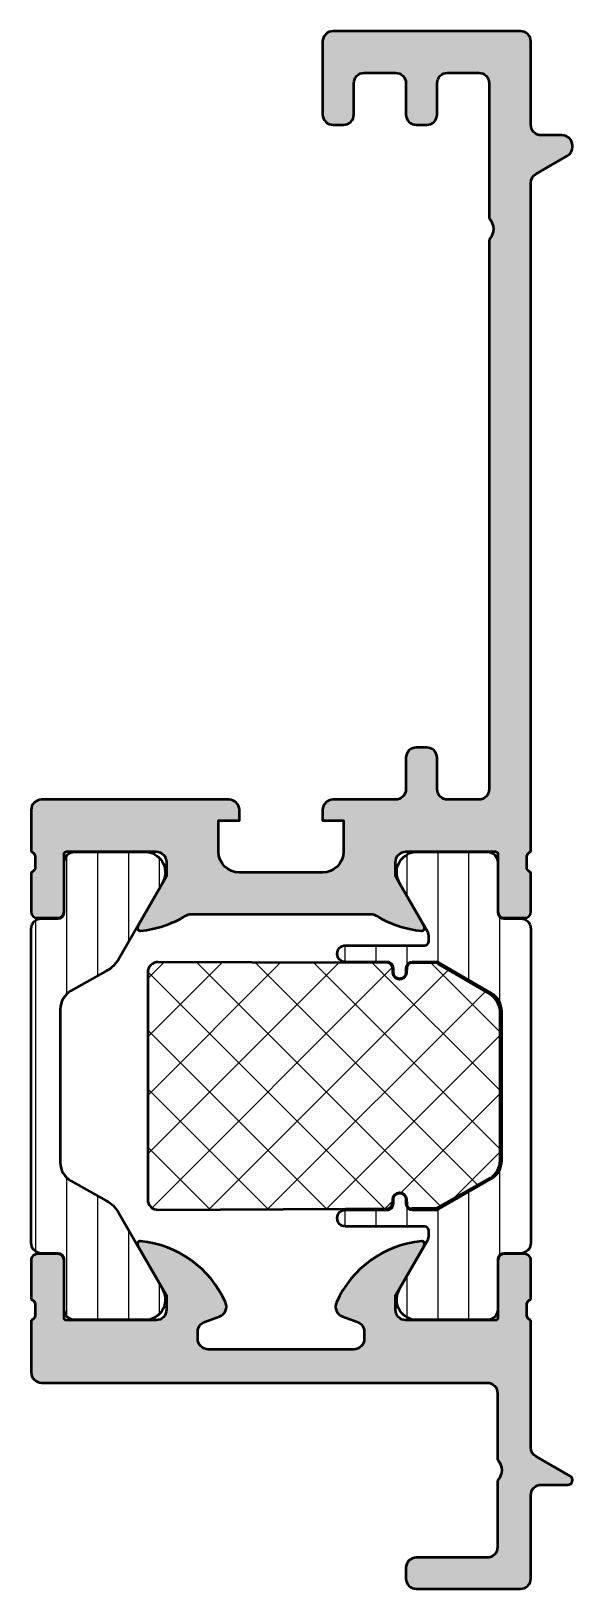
# Model space of a CAD drawing. Extents: x -24 to 2, y 0 to 74.8.
import ezdxf

# ---------------------------------------------------------------- set-up
doc = ezdxf.new("R2010")
doc.units = 0
for name, color, linetype, lineweight in [('0S-Alu contour', 7, 'Continuous', 50), ('0S-Alu hatch', 252, 'Continuous', 25), ('0S-Plastic contour', 254, 'Continuous', 50), ('0S-Plastic hatch', 253, 'Continuous', 25), ('0S-PT contour', 91, 'Continuous', 50), ('0S-PT hatch', 103, 'Continuous', 25)]:
    doc.layers.add(name, color=color, linetype=linetype, lineweight=lineweight)
pattern_1 = [(90, (0, 0), (-1.4859, 0), [])]

# ---------------------------------------------------------------- blocks, each defined once
blk = doc.blocks.new('382870__758F69CE_B9E8_46C7_A4CE_09D9AC44BE5A_')
at = {"layer": '0S-PT hatch'}
h = blk.add_hatch(dxfattribs=at)
h.set_pattern_fill('ANSI37', color=256, scale=0.625, angle=90, style=0)
h.set_pattern_definition([(135, (0, 0), (-1.403165018917055, -1.403165018917055), []), (225, (0, 0), (1.403165018917055, -1.403165018917055), [])])
edge = h.paths.add_edge_path()
edge.add_line((-18.4000302062494, 29.60000002958425), (-18.4000302062494, 18.70000002958427))
edge.add_arc((-17.90003020624938, 18.70000002958426), 0.5000000000000142, 180, 270)
edge.add_line((-17.90003020624938, 18.20000002958424), (-8.900030206249413, 18.24615512466867))
edge.add_line((-8.900030206249413, 18.24615512466867), (-6.900030206249399, 18.2480573605571))
edge.add_arc((-6.925972425100964, 18.52432027305907), 0.2774782794076207, 275.3645770026997, 354.9717231984379)
edge.add_line((-6.649562003263554, 18.50000002958416), (-6.632709695823848, 18.7000000295844))
edge.add_ellipse((-6.301818191587103, 18.69494229418041), major_axis=(-0.3309301561711666, 0), ratio=1, start_angle=180.8757079698688, end_angle=359.12429203011965, ccw=False)
edge.add_line((-5.970926687350357, 18.70000002958433), (-5.954824918594454, 18.50000002958424))
edge.add_arc((-5.763420379744087, 18.45975592898045), 0.1955895833778723, 168.1261310146182, 288.9109305776707)
edge.add_line((-5.700030206249385, 18.27472357767333), (-4.596453345131919, 18.28401561926039))
edge.add_arc((-4.587128009478799, 18.57725069442808), 0.2933833178516567, 268.1785181600268, 301.0218380923726)
edge.add_line((-4.43592859100784, 18.32582971867687), (-1.939176961046086, 19.73369429053419))
edge.add_arc((-2.506821545671117, 20.604441180571), 1.039432788093056, 303.1005461907185, 357.3797251184032)
edge.add_line((-1.468475531391903, 20.55692196768427), (-1.471200887687814, 27.74307809138434))
edge.add_arc((-2.549399048242197, 27.6458725423157), 1.0825711026037, 5.151605230655812, 56.89643711846196)
edge.add_line((-1.958148453251001, 28.5527258524575), (-4.435928607492985, 30.00309667652409))
edge.add_arc((-4.508374912263898, 29.96169614932765), 0.0834414209317148, 29.74645448819877, 109.281876606632)
edge.add_line((-4.535928591149374, 30.04045696132816), (-5.700030206249411, 30.05926948124154))
edge.add_arc((-5.7131985456056, 29.81566033278612), 0.2439647974044164, 86.90587691664886, 183.6803941732583)
edge.add_line((-5.956660200237707, 29.80000002958423), (-5.976132998856144, 29.60000002958433))
edge.add_ellipse((-6.300291821549024, 29.59263429297587), major_axis=(-0.324242496297785, 0), ratio=1, start_angle=-1.3016860272775261, end_angle=181.3016860272826, ccw=False)
edge.add_line((-6.624450644241904, 29.6000000295843), (-6.626073353777826, 29.80000002958423))
edge.add_arc((-6.942610674103527, 29.75147604411694), 0.3202349954714593, 8.715381267281924, 85.62147059245953)
edge.add_line((-6.918162206994225, 30.07077641176567), (-8.900030206249397, 30.05904069360101))
edge.add_line((-8.900030206249397, 30.05904069360101), (-17.90003020624938, 30.10000002958424))
edge.add_arc((-17.9000302062494, 29.60000002958425), 0.4999999999999929, 89.99999999999797, 180)
at = {"layer": '0S-PT contour', "color": 7}
for points in [[(-6.918162206994225, 30.07077641176567), (-8.900030206249397, 30.05904069360101), (-17.90003020624938, 30.10000002958424)], [(-4.535928591149374, 30.04045696132816), (-5.700030206249411, 30.05926948124154)], [(-1.958148453251001, 28.5527258524575), (-4.435928607492985, 30.00309667652409)], [(-18.4000302062494, 29.60000002958425), (-18.4000302062494, 18.70000002958427)], [(-6.624450644241904, 29.6000000295843), (-6.626073353777826, 29.80000002958423)], [(-5.956660200237707, 29.80000002958423), (-5.976132998856144, 29.60000002958433)], [(-1.468475531391903, 20.55692196768427), (-1.471200887687814, 27.74307809138434)], [(-4.43592859100784, 18.32582971867687), (-1.939176961046086, 19.73369429053419)], [(-17.90003020624938, 18.20000002958424), (-8.900030206249413, 18.24615512466867), (-6.900030206249399, 18.2480573605571)], [(-6.649562003263554, 18.50000002958416), (-6.632709695823848, 18.7000000295844)], [(-5.970926687350357, 18.70000002958433), (-5.954824918594454, 18.50000002958424)], [(-5.700030206249385, 18.27472357767333), (-4.596453345131919, 18.28401561926039)]]:
    blk.add_lwpolyline(points, dxfattribs=at)
for centre, radius, start, end in [((-17.9000302062494, 29.60000002958425), 0.4999999999999929, 89.99999999999797, 180), ((-6.942610674103527, 29.75147604411694), 0.3202349954714593, 8.715381267281924, 85.62147059245953), ((-5.7131985456056, 29.81566033278612), 0.2439647974044164, 86.90587691664886, 183.6803941732583), ((-4.508374912263898, 29.96169614932765), 0.0834414209317148, 29.74645448819877, 109.281876606632), ((-2.549399048242197, 27.6458725423157), 1.0825711026037, 5.151605230655812, 56.89643711846196), ((-2.506821545671117, 20.604441180571), 1.039432788093056, 303.1005461907185, 357.3797251184032), ((-17.90003020624938, 18.70000002958426), 0.5000000000000142, 180, 270), ((-6.925972425100964, 18.52432027305907), 0.2774782794076207, 275.3645770026997, 354.9717231984379), ((-5.763420379744087, 18.45975592898045), 0.1955895833778723, 168.1261310146182, 288.9109305776707), ((-4.587128009478799, 18.57725069442808), 0.2933833178516567, 268.1785181600268, 301.0218380923726)]:
    blk.add_arc(centre, radius, start, end, dxfattribs=at)
at = {"layer": '0S-PT contour', "color": 7, "extrusion": (0, 0, -1)}
for centre, radius, start, end in [((6.300291821549024, 29.59263429297587), 0.324242496297785, 178.6983139727174, 1.301686027277533), ((6.301818191587103, 18.69494229418041), 0.3309301561711666, 0.8757079698803739, 179.1242920301312)]:
    blk.add_arc(centre, radius, start, end, dxfattribs=at)
blk = doc.blocks.new('357920__67104AD2_C244_4F53_9D14_84E3759D8C70_')
at = {"layer": '0S-Alu hatch'}
h = blk.add_hatch(color=256, dxfattribs=at)
edge = h.paths.add_edge_path()
edge.add_arc((-23.49999999999992, 10.40007745360172), 0.5000000000000427, 180, 270.0000000000081)
edge.add_line((-23.49999999999985, 9.900077453601682), (-2.099999999999877, 9.900077453601682))
edge.add_ellipse((-2.099999999999862, 9.400077453601753), major_axis=(-0.499999999999929, 0), ratio=1, start_angle=180, end_angle=270.00000000000165, ccw=False)
edge.add_line((-1.599999999999933, 9.400077453601753), (-1.59999999999999, 6.200038726800869))
edge.add_ellipse((-2.124999999999967, 5.700038726800869), major_axis=(-0.724999999999983, 0), ratio=1, start_angle=136.3971810272952, end_angle=223.6028189727049, ccw=False)
edge.add_line((-1.59999999999999, 5.200038726800869), (-1.59999999999999, 2.00000000000017))
edge.add_ellipse((-2.10000000000009, 2.000000000000043), major_axis=(-0.5000000000001, 0), ratio=1, start_angle=90.00000000001802, end_angle=180, ccw=False)
edge.add_line((-2.099999999999933, 1.499999999999943), (-5.499999999999911, 1.50000000000017))
edge.add_arc((-5.499999999999783, 1.000000000000042), 0.5000000000001279, 90.00000000001462, 180)
edge.add_line((-5.999999999999911, 1.000000000000042), (-5.999999999999968, 0.4999999999999432))
edge.add_arc((-5.500000000000053, 0.4999999999999716), 0.4999999999999148, 180, 270.0000000000033)
edge.add_line((-5.500000000000024, 5.68e-14), (-0.5000000000000249, 5.68e-14))
edge.add_arc((-0.4999999999999823, 0.500000000000071), 0.5000000000000142, 269.9999999999951, 360)
edge.add_line((3.2e-14, 0.500000000000071), (3.2e-14, 4.500000000000056))
edge.add_ellipse((0.4999999999999896, 4.500000000000098), major_axis=(-0.4999999999999576, 0), ratio=1, start_angle=270.00000000000165, end_angle=360, ccw=False)
edge.add_line((0.4999999999999753, 5.000000000000056), (1.781088913245614, 5.000000000000284))
edge.add_arc((1.781088913245699, 5.218911086754616), 0.2189110867543267, 269.9999999999779, 420.0000000000021)
edge.add_line((1.890544456622855, 5.408493649053926), (0.2500000000002025, 6.355662432702672))
edge.add_ellipse((0.5000000000000963, 6.788675134595093), major_axis=(-0.5000000000001217, 0), ratio=1, start_angle=0, end_angle=60.00000000002211, ccw=False)
edge.add_line((-2.51e-14, 6.788675134595095), (-2.49e-14, 12.90002977219038))
edge.add_ellipse((0.0788364465428164, 13.16755036418326), major_axis=(-0.278895056327154, 0), ratio=1, start_angle=-1.1645893740728184, end_angle=73.58012358053418, ccw=False)
edge.add_line((-0.2000009999999534, 13.17321877218151), (-0.2000009999998404, 13.62681277218181))
edge.add_ellipse((0.078867095643235, 13.63247343165892), major_axis=(-0.2789255417370581, 0), ratio=1, start_angle=-73.5754054446441, end_angle=1.162870072898727, ccw=False)
edge.add_line((8.81e-14, 13.90001677218177), (8.88e-14, 15.78002777219026))
edge.add_arc((-0.299999999999951, 15.78002777219007), 0.3000000000000398, 0, 90.00000000002711)
edge.add_line((-0.300000000000093, 16.08002777219011), (-1.279974319042676, 16.08002777219011))
edge.add_arc((-1.279974319042775, 15.78002777219008), 0.3000000000000256, 89.99999999998101, 180)
edge.add_line((-1.579974319042801, 15.78002777219008), (-1.579974319042744, 13.02002977219004))
edge.add_ellipse((-1.69997431904275, 13.02002977219004), major_axis=(-0.1200000000000059, 0), ratio=1, start_angle=89.99999999997351, end_angle=180, ccw=False)
edge.add_line((-1.699974319042805, 12.90002977219004), (-5.999999999999911, 12.90002977219015))
edge.add_ellipse((-5.99999999999991, 13.40002977219015), major_axis=(-0.5, 0), ratio=1, start_angle=0, end_angle=89.99999999999989, ccw=False)
edge.add_line((-6.499999999999911, 13.40002977219015), (-6.500000000000024, 14.10002977219008))
edge.add_line((-6.500000000000024, 14.10002977219008), (-5.118504542377674, 16.49285009521796))
edge.add_arc((-5.238119784648171, 16.56190998754208), 0.1381197846481401, 329.9999999999763, 455.6225775507788)
edge.add_arc((-4.76177675882595, 11.7234209103423), 5.00000000000012, 95.6225775507942, 156.1030451817958)
edge.add_arc((-8.876016448480192, 13.54633938796957), 0.4999999999999955, 156.1030451817956, 250.2253951565656)
edge.add_line((-9.04517687910683, 13.0758239804533), (-8.335136568287023, 12.82054918430029))
edge.add_ellipse((-8.500282113405525, 12.34859970971395), major_axis=(-0.5000093575472464, 0), ratio=1, start_angle=179.7296074144979, end_angle=250.7139307901403, ccw=False)
edge.add_line((-8.000278323760792, 12.3462400538672), (-8.000178458921393, 12.00020816745032))
edge.add_ellipse((-8.500178427096284, 12.00002977219005), major_axis=(-0.4999999999997602, 0), ratio=1, start_angle=90.00000000000489, end_angle=180.0204425914152, ccw=False)
edge.add_line((-8.500178427096241, 11.50002977219029), (-15.49982157290358, 11.50002977219017))
edge.add_ellipse((-15.4998215729036, 12.0000297721901), major_axis=(-0.4999999999999272, 0), ratio=1, start_angle=-0.020442591415076095, end_angle=90.00000000000199, ccw=False)
edge.add_line((-15.99982154107865, 12.00020816745038), (-15.99972167623926, 12.3462400538672))
edge.add_ellipse((-15.49971788659409, 12.34859970971387), major_axis=(-0.5000093575476754, 0), ratio=1, start_angle=-70.71393079014649, end_angle=0.2703925854913791, ccw=False)
edge.add_line((-15.66486343171269, 12.82054918430064), (-14.95482312089316, 13.07582398045363))
edge.add_arc((-15.12398355151983, 13.54633938796989), 0.4999999999999789, 289.7746048434381, 383.8969548182078)
edge.add_arc((-19.23822324117362, 11.7234209103422), 4.999999999999869, 23.89695481821096, 84.37742244920769)
edge.add_arc((-18.76188021535176, 16.56190998754176), 0.1381197846481368, 84.37742244915042, 209.9999999999291)
edge.add_line((-18.88149545762237, 16.49285009521785), (-17.49999999999991, 14.10002977219008))
edge.add_line((-17.49999999999991, 14.10002977219008), (-17.49999999999997, 13.40002977219015))
edge.add_ellipse((-17.99999999999994, 13.40002977219012), major_axis=(-0.4999999999999716, 0), ratio=1, start_angle=90.00000000000318, end_angle=180, ccw=False)
edge.add_line((-17.99999999999991, 12.90002977219015), (-22.30002568095747, 12.90002977218992))
edge.add_ellipse((-22.30002568095712, 13.02002977219), major_axis=(-0.1200000000000756, 0), ratio=1, start_angle=0, end_angle=89.99999999983038, ccw=False)
edge.add_line((-22.42002568095719, 13.02002977219), (-22.42002568095725, 15.78002777219004))
edge.add_arc((-22.7200256809571, 15.78002777219025), 0.299999999999855, 0, 89.99999999997557)
edge.add_line((-22.72002568095698, 16.08002777219011), (-23.69999999999985, 16.08002777219022))
edge.add_arc((-23.69999999999986, 15.78002777219005), 0.3000000000001677, 89.99999999999729, 180)
edge.add_line((-24.00000000000003, 15.78002777219005), (-23.99999999999997, 13.90001677218166))
edge.add_ellipse((-24.07886709564314, 13.63247343165884), major_axis=(-0.2789255417370321, 0), ratio=1, start_angle=178.837129927095, end_angle=253.5754054446364, ccw=False)
edge.add_line((-23.7999990000001, 13.62681277218169), (-23.7999990000001, 13.1732187721814))
edge.add_ellipse((-24.07883644654286, 13.16755036418314), major_axis=(-0.2788950563271514, 0), ratio=1, start_angle=106.41987641947739, end_angle=181.1645893740757, ccw=False)
edge.add_line((-23.99999999999997, 12.90002977219027), (-23.99999999999997, 10.40007745360172))
at = {"layer": '0S-Alu contour', "color": 7}
for points in [[(-18.88149545762237, 16.49285009521785), (-17.49999999999991, 14.10002977219008), (-17.49999999999997, 13.40002977219015)], [(-6.499999999999911, 13.40002977219015), (-6.500000000000024, 14.10002977219008), (-5.118504542377674, 16.49285009521796)], [(-24.00000000000003, 15.78002777219005), (-23.99999999999997, 13.90001677218166)], [(-22.72002568095698, 16.08002777219011), (-23.69999999999985, 16.08002777219022)], [(-22.42002568095719, 13.02002977219), (-22.42002568095725, 15.78002777219004)], [(-1.579974319042801, 15.78002777219008), (-1.579974319042744, 13.02002977219004)], [(-0.300000000000093, 16.08002777219011), (-1.279974319042676, 16.08002777219011)], [(8.81e-14, 13.90001677218177), (8.88e-14, 15.78002777219026)], [(-23.7999990000001, 13.62681277218169), (-23.7999990000001, 13.1732187721814)], [(-0.2000009999999534, 13.17321877218151), (-0.2000009999998404, 13.62681277218181)], [(-23.99999999999997, 12.90002977219027), (-23.99999999999997, 10.40007745360172)], [(-17.99999999999991, 12.90002977219015), (-22.30002568095747, 12.90002977218992)], [(-15.66486343171269, 12.82054918430064), (-14.95482312089316, 13.07582398045363)], [(-9.04517687910683, 13.0758239804533), (-8.335136568287023, 12.82054918430029)], [(-1.699974319042805, 12.90002977219004), (-5.999999999999911, 12.90002977219015)], [(-2.51e-14, 6.788675134595095), (-2.49e-14, 12.90002977219038)], [(-15.99982154107865, 12.00020816745038), (-15.99972167623926, 12.3462400538672)], [(-8.000278323760792, 12.3462400538672), (-8.000178458921393, 12.00020816745032)], [(-8.500178427096241, 11.50002977219029), (-15.49982157290358, 11.50002977219017)], [(-23.49999999999985, 9.900077453601682), (-2.099999999999877, 9.900077453601682)], [(-1.599999999999933, 9.400077453601753), (-1.59999999999999, 6.200038726800869)], [(1.890544456622855, 5.408493649053926), (0.2500000000002025, 6.355662432702672)], [(-1.59999999999999, 5.200038726800869), (-1.59999999999999, 2.00000000000017)], [(3.2e-14, 0.500000000000071), (3.2e-14, 4.500000000000056)], [(0.4999999999999753, 5.000000000000056), (1.781088913245614, 5.000000000000284)], [(-2.099999999999933, 1.499999999999943), (-5.499999999999911, 1.50000000000017)], [(-5.999999999999911, 1.000000000000042), (-5.999999999999968, 0.4999999999999432)], [(-5.500000000000024, 5.68e-14), (-0.5000000000000249, 5.68e-14)]]:
    blk.add_lwpolyline(points, dxfattribs=at)
for centre, radius, start, end in [((-18.76188021535176, 16.56190998754176), 0.1381197846481368, 84.37742244915042, 209.9999999999291), ((-19.23822324117362, 11.7234209103422), 4.999999999999869, 23.89695481821096, 84.37742244920769), ((-4.76177675882595, 11.7234209103423), 5.00000000000012, 95.6225775507942, 156.1030451817958), ((-5.238119784648171, 16.56190998754208), 0.1381197846481401, 329.9999999999763, 95.62257755077876), ((-23.69999999999986, 15.78002777219005), 0.3000000000001677, 89.99999999999729, 180), ((-22.7200256809571, 15.78002777219025), 0.299999999999855, 0, 89.99999999997557), ((-1.279974319042775, 15.78002777219008), 0.3000000000000256, 89.99999999998101, 180), ((-0.299999999999951, 15.78002777219007), 0.3000000000000398, 0, 90.00000000002711), ((-15.12398355151983, 13.54633938796989), 0.4999999999999789, 289.7746048434381, 23.89695481820782), ((-8.876016448480192, 13.54633938796957), 0.4999999999999955, 156.1030451817956, 250.2253951565656), ((-23.49999999999992, 10.40007745360172), 0.5000000000000427, 180, 270.0000000000081), ((1.781088913245699, 5.218911086754616), 0.2189110867543267, 269.9999999999779, 60.00000000000212), ((-5.499999999999783, 1.000000000000042), 0.5000000000001279, 90.00000000001462, 180), ((-5.500000000000053, 0.4999999999999716), 0.4999999999999148, 180, 270.0000000000033), ((-0.4999999999999823, 0.500000000000071), 0.5000000000000142, 269.9999999999951, 0)]:
    blk.add_arc(centre, radius, start, end, dxfattribs=at)
at = {"layer": '0S-Alu contour', "color": 7, "extrusion": (0, 0, -1)}
for centre, radius, start, end in [((24.07886709564314, 13.63247343165884), 0.2789255417370322, 106.4245945553636, 181.162870072905), ((-0.078867095643235, 13.63247343165892), 0.2789255417370581, 358.8371299271013, 73.57540544464416), ((24.07883644654286, 13.16755036418314), 0.2788950563271514, 178.8354106259243, 253.5801235805226), ((22.30002568095712, 13.02002977219), 0.1200000000000756, 270.0000000001696, 0), ((17.99999999999994, 13.40002977219012), 0.4999999999999716, 180, 269.9999999999968), ((15.49971788659409, 12.34859970971387), 0.5000093575476754, 359.7296074145086, 70.71393079014659), ((8.500282113405525, 12.34859970971395), 0.5000093575472464, 109.2860692098597, 180.2703925855022), ((5.99999999999991, 13.40002977219015), 0.5, 270.0000000000001, 0), ((1.69997431904275, 13.02002977219004), 0.1200000000000059, 180, 270.0000000000265), ((-0.0788364465428164, 13.16755036418326), 0.2788950563271541, 286.4198764194658, 1.164589374072825), ((15.4998215729036, 12.0000297721901), 0.4999999999999272, 269.999999999998, 0.0204425914151749), ((8.500178427096284, 12.00002977219005), 0.4999999999997602, 179.9795574085848, 269.9999999999951), ((2.099999999999862, 9.400077453601753), 0.499999999999929, 89.99999999999837, 180), ((-0.5000000000000963, 6.788675134595093), 0.5000000000001217, 299.9999999999779, 0), ((2.124999999999967, 5.700038726800869), 0.7249999999999833, 136.3971810272951, 223.6028189727049), ((-0.4999999999999896, 4.500000000000098), 0.4999999999999576, 0, 89.99999999999834), ((2.10000000000009, 2.000000000000043), 0.5000000000001, 180, 269.999999999982)]:
    blk.add_arc(centre, radius, start, end, dxfattribs=at)
blk = doc.blocks.new('244577__A6145276_7D24_4E68_82D8_4C7F90E4C0EF___E0115D9D_89AC_49B9_AE8D_383A87B65BEC_')
at = {"layer": '0S-Plastic hatch'}
h = blk.add_hatch(dxfattribs=at)
h.set_pattern_fill('ANSI31', color=256, scale=0.4680000000000001, angle=45, style=0)
h.set_pattern_definition(pattern_1)
edge = h.paths.add_edge_path()
edge.add_line((-3.02062494213e-05, 31.69000302958424), (-3.02062422466e-05, 16.60999702949155))
edge.add_ellipse((-0.5000275273402259, 16.60999435058235), major_axis=(-0.4999973211051559, 0), ratio=1, start_angle=89.9996930179737, end_angle=180.000306982385, ccw=False)
edge.add_line((-0.5000302062494248, 16.10999702948437), (-1.290361539582753, 16.10999702948437))
edge.add_arc((-1.290361539582753, 15.80999702948436), 0.3000000000000114, 90, 180)
edge.add_line((-1.590361539582764, 15.80999702948436), (-1.590029589185734, 13.40999864654806))
edge.add_ellipse((-2.090025566624348, 13.40999600692299), major_axis=(-0.4999959774455818, 0), ratio=1, start_angle=89.99969751881378, end_angle=180.0003024817733, ccw=False)
edge.add_line((-2.090028206249424, 12.91000002948437), (-5.586569704348897, 12.91000002948436))
edge.add_ellipse((-5.444259055357544, 13.89981810420722), major_axis=(-0.999996070924481, 0), ratio=1, start_angle=-32.727016099840625, end_angle=81.8183919481005, ccw=False)
edge.add_line((-6.285511704348896, 14.44045302948437), (-4.967017291149034, 16.73525318572106))
edge.add_arc((-5.400030206249368, 16.9852528164334), 0.4999999999999981, 330.000048863737, 360)
edge.add_line((-4.90003020624937, 16.9852528164334), (-4.900030206249372, 17.20000002948436))
edge.add_arc((-5.100030206249377, 17.20000002948436), 0.2000000000000055, 0, 89.99999999999872)
edge.add_line((-5.100030206249373, 17.40000002948437), (-8.900030206249399, 17.40000002948437))
edge.add_ellipse((-8.900030206249399, 17.80000002948438), major_axis=(-0.4000000000000057, 0), ratio=1, start_angle=-90, end_angle=90, ccw=False)
edge.add_line((-8.900030206249399, 18.20000002948438), (-6.90003020624937, 18.20000002948438))
edge.add_arc((-6.900030206249363, 18.50000002948439), 0.3000000000000043, 269.9999999999986, 360)
edge.add_line((-6.600030206249359, 18.50000002948439), (-6.60003020624936, 18.7000000294843))
edge.add_ellipse((-6.300030206249362, 18.70000002948427), major_axis=(-0.299999999999998, 0), ratio=1, start_angle=180, end_angle=360, ccw=False)
edge.add_line((-6.000030206249364, 18.70000002948427), (-6.000030206249393, 18.5000000294844))
edge.add_arc((-5.70003020624941, 18.50000002948435), 0.2999999999999829, 180, 270)
edge.add_line((-5.70003020624941, 18.20000002948437), (-4.535928591149359, 18.20000002948437))
edge.add_arc((-4.535928591149371, 18.4000000291166), 0.1999999996322259, 270.0000000000033, 299.999994654412)
edge.add_line((-4.435928607492965, 18.2267949393484), (-1.900030560205854, 19.69089604412751))
edge.add_arc((-2.400030752565026, 20.55692196768427), 1.000000546315626, 299.999994654408, 360)
edge.add_line((-1.400030206249399, 20.55692196768427), (-1.400030206249398, 27.74307809138434))
edge.add_arc((-2.40003075256502, 27.74307809138435), 1.000000546315621, 0, 60.00000534559186)
edge.add_line((-1.900030560205848, 28.6091040149411), (-4.435928607492983, 30.07320511972022))
edge.add_arc((-4.535928591149364, 29.90000002995207), 0.199999999632176, 60.000005345588, 89.99999999999721)
edge.add_line((-4.535928591149354, 30.10000002958424), (-5.700030206249407, 30.10000002958424))
edge.add_arc((-5.700030206249407, 29.80000002958426), 0.2999999999999829, 90, 180)
edge.add_line((-6.00003020624939, 29.80000002958426), (-6.000030206249362, 29.60000002958437))
edge.add_ellipse((-6.300030206249361, 29.60000002958434), major_axis=(-0.2999999999999989, 0), ratio=1, start_angle=0, end_angle=180, ccw=False)
edge.add_line((-6.60003020624936, 29.60000002958434), (-6.600030206249356, 29.80000002958423))
edge.add_arc((-6.900030206249361, 29.80000002958423), 0.3000000000000051, 0, 90.00000000000152)
edge.add_line((-6.900030206249369, 30.10000002958423), (-8.900030206249399, 30.10000002958423))
edge.add_ellipse((-8.900030206249397, 30.50000002958423), major_axis=(-0.4000000000000057, 0), ratio=1, start_angle=-90.00000000000023, end_angle=89.99999999999977, ccw=False)
edge.add_line((-8.900030206249397, 30.90000002958424), (-5.100030206249371, 30.90000002958424))
edge.add_arc((-5.100030206249372, 31.10000002958424), 0.2000000000000028, 270.0000000000002, 360)
edge.add_line((-4.900030206249369, 31.10000002958424), (-4.90003020624937, 31.31474724263522))
edge.add_arc((-5.40003020624934, 31.31474724263521), 0.4999999999999698, 0, 29.99995113626394)
edge.add_line((-4.967017291149034, 31.56474687334756), (-6.285511704348893, 33.85954702958424))
edge.add_ellipse((-5.444259055357538, 34.40018195486139), major_axis=(-0.9999960709244836, 0), ratio=1, start_angle=-81.8183919481001, end_angle=32.72701609984051, ccw=False)
edge.add_line((-5.586569704348896, 35.39000002958425), (-2.09002820624942, 35.39000002958424))
edge.add_ellipse((-2.090025566624348, 34.89000405214563), major_axis=(-0.4999959774455833, 0), ratio=1, start_angle=179.9996975182268, end_angle=270.00030248118577, ccw=False)
edge.add_line((-1.590029589185732, 34.89000141251543), (-1.590361539582756, 32.49000302958425))
edge.add_arc((-1.290361539582752, 32.49000302958424), 0.300000000000004, 180, 269.9999999999998)
edge.add_line((-1.290361539582753, 32.19000302958423), (-0.5000302062494214, 32.19000302958424))
edge.add_ellipse((-0.5000275273402217, 31.69000570849344), major_axis=(-0.4999973210979755, 0), ratio=1, start_angle=179.9996930176151, end_angle=270.0003069820265, ccw=False)
at = {"layer": '0S-Plastic contour', "color": 7}
for points in [[(-5.586569704348896, 35.39000002958425), (-2.09002820624942, 35.39000002958424)], [(-1.590029589185732, 34.89000141251543), (-1.590361539582756, 32.49000302958425)], [(-4.967017291149034, 31.56474687334756), (-6.285511704348893, 33.85954702958424)], [(-1.290361539582753, 32.19000302958423), (-0.5000302062494214, 32.19000302958424)], [(-3.02062494213e-05, 31.69000302958424), (-3.02062422466e-05, 16.60999702949155)], [(-8.900030206249397, 30.90000002958424), (-5.100030206249371, 30.90000002958424)], [(-4.900030206249369, 31.10000002958424), (-4.90003020624937, 31.31474724263522)], [(-6.900030206249369, 30.10000002958423), (-8.900030206249399, 30.10000002958423)], [(-4.535928591149354, 30.10000002958424), (-5.700030206249407, 30.10000002958424)], [(-1.900030560205848, 28.6091040149411), (-4.435928607492983, 30.07320511972022)], [(-6.60003020624936, 29.60000002958434), (-6.600030206249356, 29.80000002958423)], [(-6.00003020624939, 29.80000002958426), (-6.000030206249362, 29.60000002958437)], [(-1.400030206249399, 20.55692196768427), (-1.400030206249398, 27.74307809138434)], [(-4.435928607492965, 18.2267949393484), (-1.900030560205854, 19.69089604412751)], [(-8.900030206249399, 18.20000002948438), (-6.90003020624937, 18.20000002948438)], [(-6.600030206249359, 18.50000002948439), (-6.60003020624936, 18.7000000294843)], [(-6.000030206249364, 18.70000002948427), (-6.000030206249393, 18.5000000294844)], [(-5.70003020624941, 18.20000002948437), (-4.535928591149359, 18.20000002948437)], [(-5.100030206249373, 17.40000002948437), (-8.900030206249399, 17.40000002948437)], [(-6.285511704348896, 14.44045302948437), (-4.967017291149034, 16.73525318572106)], [(-4.90003020624937, 16.9852528164334), (-4.900030206249372, 17.20000002948436)], [(-1.590361539582764, 15.80999702948436), (-1.590029589185734, 13.40999864654806)], [(-0.5000302062494248, 16.10999702948437), (-1.290361539582753, 16.10999702948437)], [(-2.090028206249424, 12.91000002948437), (-5.586569704348897, 12.91000002948436)]]:
    blk.add_lwpolyline(points, dxfattribs=at)
at = {"layer": '0S-Plastic contour', "color": 7, "extrusion": (0, 0, -1)}
for centre, radius, start, end in [((5.444259055357538, 34.40018195486139), 0.9999960709244836, 327.2729839001595, 81.81839194810009), ((2.090025566624348, 34.89000405214563), 0.4999959774455833, 89.99969751881423, 180.0003024817733), ((0.5000275273402217, 31.69000570849344), 0.4999973210979755, 89.99969301797356, 180.0003069823849), ((8.900030206249397, 30.50000002958423), 0.4000000000000057, 270.0000000000002, 90.00000000000026), ((6.300030206249361, 29.60000002958434), 0.2999999999999989, 180, 0), ((6.300030206249362, 18.70000002948427), 0.299999999999998, 0, 180), ((8.900030206249399, 17.80000002948438), 0.4000000000000057, 270, 90), ((0.5000275273402259, 16.60999435058235), 0.4999973211051559, 179.999693017615, 270.0003069820263), ((5.444259055357544, 13.89981810420722), 0.999996070924481, 278.1816080518996, 32.72701609984056), ((2.090025566624348, 13.40999600692299), 0.4999959774455818, 179.9996975182267, 270.0003024811862)]:
    blk.add_arc(centre, radius, start, end, dxfattribs=at)
at = {"layer": '0S-Plastic contour', "color": 7}
for centre, radius, start, end in [((-1.290361539582752, 32.49000302958424), 0.300000000000004, 180, 269.9999999999998), ((-5.40003020624934, 31.31474724263521), 0.4999999999999698, 0, 29.99995113626394), ((-5.100030206249372, 31.10000002958424), 0.2000000000000028, 270.0000000000002, 0), ((-6.900030206249361, 29.80000002958423), 0.3000000000000051, 0, 90.00000000000152), ((-5.700030206249407, 29.80000002958426), 0.2999999999999829, 90, 180), ((-4.535928591149364, 29.90000002995207), 0.199999999632176, 60.000005345588, 89.99999999999721), ((-2.40003075256502, 27.74307809138435), 1.000000546315621, 0, 60.00000534559186), ((-2.400030752565026, 20.55692196768427), 1.000000546315626, 299.999994654408, 0), ((-6.900030206249363, 18.50000002948439), 0.3000000000000043, 269.9999999999986, 0), ((-5.70003020624941, 18.50000002948435), 0.2999999999999829, 180, 270), ((-4.535928591149371, 18.4000000291166), 0.1999999996322259, 270.0000000000033, 299.999994654412), ((-5.100030206249377, 17.20000002948436), 0.2000000000000055, 0, 89.99999999999872), ((-5.400030206249368, 16.9852528164334), 0.4999999999999981, 330.000048863737, 0), ((-1.290361539582753, 15.80999702948436), 0.3000000000000114, 90, 180)]:
    blk.add_arc(centre, radius, start, end, dxfattribs=at)
blk = doc.blocks.new('244577__1911ED9A_8348_4D16_899A_6AA825871E1B___150E1DA3_B807_49F3_97A9_324BBDC54EA0_')
at = {"layer": '0S-Plastic hatch'}
h = blk.add_hatch(dxfattribs=at)
h.set_pattern_fill('ANSI31', color=256, scale=0.4680000000000001, angle=45, style=0)
h.set_pattern_definition(pattern_1)
edge = h.paths.add_edge_path()
edge.add_line((-22.5999939509808, 27.83649313216982), (-22.5999939509808, 20.46349055383668))
edge.add_arc((-21.59999395098079, 20.46349055383668), 1.000000000000003, 180, 240.6936470164737)
edge.add_line((-22.08947309518049, 19.59147554972634), (-20.4062440043061, 18.6466460100858))
edge.add_ellipse((-21.11031853789747, 17.32215401269662), major_axis=(-1.499999999999967, 0), ratio=1, start_angle=209.9999965993458, end_angle=242.00574536424432, ccw=False)
edge.add_line((-19.81128038770638, 18.07215393559529), (-17.71451245288139, 14.44044484300228))
edge.add_ellipse((-18.55576510187271, 13.89980991772512), major_axis=(-0.9999960709244669, 0), ratio=1, start_angle=98.1816080518982, end_angle=212.7270160998417, ccw=False)
edge.add_line((-18.41345445288139, 12.90999184300227), (-21.90999595098086, 12.90999184300229))
edge.add_ellipse((-21.90999859060593, 13.4099878204409), major_axis=(-0.4999959774455833, 0), ratio=1, start_angle=-0.0003024817733034979, end_angle=90.00030248118588, ccw=False)
edge.add_line((-22.40999456804455, 13.4099904600711), (-22.40966261764753, 15.80998884300228))
edge.add_arc((-22.70966261764758, 15.80998884300226), 0.3000000000000256, 0, 89.99999999998983)
edge.add_line((-22.70966261764753, 16.10998884300229), (-23.49999395098087, 16.10998884300229))
edge.add_ellipse((-23.49999662989003, 16.60998616409311), major_axis=(-0.4999973210979932, 0), ratio=1, start_angle=-0.00030698238492732344, end_angle=90.0003069820225, ccw=False)
edge.add_line((-23.99999395098085, 16.60998884300543), (-23.99999395098086, 31.68999484300421))
edge.add_ellipse((-23.49999662989007, 31.68999752191342), major_axis=(-0.4999973210979719, 0), ratio=1, start_angle=-90.00030698202693, end_angle=0.00030698238492732344, ccw=False)
edge.add_line((-23.49999395098086, 32.18999484300422), (-22.70966261764753, 32.18999484300422))
edge.add_arc((-22.70966261764753, 32.48999484300423), 0.3000000000000078, 270.0000000000013, 360)
edge.add_line((-22.40966261764753, 32.48999484300423), (-22.40999456804455, 34.88999322594052))
edge.add_ellipse((-21.90999859060594, 34.8899958655656), major_axis=(-0.4999959774455762, 0), ratio=1, start_angle=-90.00030248118668, end_angle=0.0003024817733034979, ccw=False)
edge.add_line((-21.90999595098086, 35.38999184300421), (-18.41345445288138, 35.38999184300422))
edge.add_ellipse((-18.55576510187277, 34.40017376828136), major_axis=(-0.9999960709244854, 0), ratio=1, start_angle=147.272983900161, end_angle=261.8183919480986, ccw=False)
edge.add_line((-17.7145124528814, 33.85953884300422), (-19.81128038770638, 30.22782975041122))
edge.add_ellipse((-21.11031853789731, 30.97782967330963), major_axis=(-1.499999999999691, 0), ratio=1, start_angle=117.9942546357548, end_angle=150.0000034006598, ccw=False)
edge.add_line((-20.40624400430608, 29.65333767592068), (-22.08947309518049, 28.70850813628015))
edge.add_arc((-21.59999395098076, 27.83649313216979), 1.000000000000039, 119.306352983527, 180)
at = {"layer": '0S-Plastic contour', "color": 7}
for points in [[(-21.90999595098086, 35.38999184300421), (-18.41345445288138, 35.38999184300422)], [(-22.40966261764753, 32.48999484300423), (-22.40999456804455, 34.88999322594052)], [(-17.7145124528814, 33.85953884300422), (-19.81128038770638, 30.22782975041122)], [(-23.49999395098086, 32.18999484300422), (-22.70966261764753, 32.18999484300422)], [(-23.99999395098085, 16.60998884300543), (-23.99999395098086, 31.68999484300421)], [(-20.40624400430608, 29.65333767592068), (-22.08947309518049, 28.70850813628015)], [(-22.5999939509808, 27.83649313216982), (-22.5999939509808, 20.46349055383668)], [(-22.08947309518049, 19.59147554972634), (-20.4062440043061, 18.6466460100858)], [(-19.81128038770638, 18.07215393559529), (-17.71451245288139, 14.44044484300228)], [(-22.70966261764753, 16.10998884300229), (-23.49999395098087, 16.10998884300229)], [(-22.40999456804455, 13.4099904600711), (-22.40966261764753, 15.80998884300228)], [(-18.41345445288139, 12.90999184300227), (-21.90999595098086, 12.90999184300229)]]:
    blk.add_lwpolyline(points, dxfattribs=at)
at = {"layer": '0S-Plastic contour', "color": 7, "extrusion": (0, 0, -1)}
for centre, radius, start, end in [((21.90999859060594, 34.8899958655656), 0.4999959774455762, 359.9996975182267, 90.00030248118671), ((18.55576510187277, 34.40017376828136), 0.9999960709244854, 98.18160805190139, 212.727016099839), ((23.49999662989007, 31.68999752191342), 0.4999973210979719, 359.9996930176151, 90.00030698202703), ((21.11031853789731, 30.97782967330963), 1.499999999999691, 209.9999965993403, 242.0057453642452), ((21.11031853789747, 17.32215401269662), 1.499999999999967, 117.9942546357557, 150.0000034006542), ((23.49999662989003, 16.60998616409311), 0.4999973210979932, 269.9996930179775, 0.0003069823849455), ((18.55576510187271, 13.89980991772512), 0.9999960709244669, 147.2729839001583, 261.8183919481018), ((21.90999859060593, 13.4099878204409), 0.4999959774455833, 269.9996975188141, 0.0003024817733149)]:
    blk.add_arc(centre, radius, start, end, dxfattribs=at)
at = {"layer": '0S-Plastic contour', "color": 7}
for centre, radius, start, end in [((-22.70966261764753, 32.48999484300423), 0.3000000000000078, 270.0000000000013, 0), ((-21.59999395098076, 27.83649313216979), 1.000000000000039, 119.306352983527, 180), ((-21.59999395098079, 20.46349055383668), 1.000000000000003, 180, 240.6936470164737), ((-22.70966261764758, 15.80998884300226), 0.3000000000000256, 0, 89.99999999998983)]:
    blk.add_arc(centre, radius, start, end, dxfattribs=at)
blk = doc.blocks.new('398940__1BCE45BD_8DA7_46D3_BBA1_B1D995CE3659_')
at = {"layer": '0S-Alu hatch'}
h = blk.add_hatch(color=256, dxfattribs=at)
edge = h.paths.add_edge_path()
edge.add_line((-9.500000000000089, 70.3), (-9.000000000000252, 70.3))
edge.add_arc((-9.000000000000252, 70.8), 0.5, 270, 360)
edge.add_line((-8.500000000000252, 70.8), (-8.500000000000203, 72.3))
edge.add_ellipse((-8.000000000000094, 72.29999999999998), major_axis=(-0.5000000000001084, 0), ratio=1, start_angle=270.0000000000043, end_angle=360, ccw=False)
edge.add_line((-8.000000000000131, 72.8000000000001), (-6.500000000000245, 72.79999999999997))
edge.add_ellipse((-6.500000000000175, 72.3), major_axis=(-0.4999999999999716, 0), ratio=1, start_angle=180, end_angle=270.00000000000796, ccw=False)
edge.add_line((-6.000000000000202, 72.29999999999998), (-6.000000000000259, 70.80000000000008))
edge.add_arc((-5.500000000000149, 70.8000000000001), 0.5000000000001102, 180, 270.0000000000012)
edge.add_line((-5.500000000000138, 70.29999999999998), (-5.000000000000245, 70.29999999999998))
edge.add_arc((-5.000000000000337, 70.80000000000007), 0.5000000000000782, 270.0000000000106, 360)
edge.add_line((-4.500000000000259, 70.80000000000007), (-4.500000000000252, 72.29999999999998))
edge.add_ellipse((-4.000000000000351, 72.30000000000008), major_axis=(-0.4999999999999006, 0), ratio=1, start_angle=270.0000000000098, end_angle=360, ccw=False)
edge.add_line((-4.000000000000436, 72.79999999999998), (-2.500000000000145, 72.79999999999997))
edge.add_ellipse((-2.500000000000112, 72.30000000000018), major_axis=(-0.4999999999997869, 0), ratio=1, start_angle=180, end_angle=270.00000000000375, ccw=False)
edge.add_line((-2.000000000000323, 72.30000000000018), (-2.000000000000259, 65.79999999999998))
edge.add_ellipse((-2.525000000000221, 65.29999999999998), major_axis=(-0.7249999999999726, 0), ratio=1, start_angle=136.3971810272944, end_angle=223.6028189727057, ccw=False)
edge.add_line((-2.000000000000259, 64.79999999999998), (-2.000000000000145, 38.39994770256089))
edge.add_ellipse((-2.500000000000147, 38.39994770256089), major_axis=(-0.5000000000000018, 0), ratio=1, start_angle=89.99999999999199, end_angle=180, ccw=False)
edge.add_line((-2.500000000000216, 37.8999477025609), (-4.00000000000038, 37.8999477025609))
edge.add_ellipse((-4.000000000000316, 38.39994770256079), major_axis=(-0.4999999999998935, 0), ratio=1, start_angle=0, end_angle=89.99999999999272, ccw=False)
edge.add_line((-4.500000000000206, 38.39994770256078), (-4.500000000000202, 39.89994770256077))
edge.add_arc((-5.000000000000323, 39.89994770256077), 0.5000000000001208, 0, 89.99999999999265)
edge.add_line((-5.000000000000259, 40.39994770256089), (-5.500000000000259, 40.39994770256089))
edge.add_arc((-5.50000000000017, 39.89994770256092), 0.4999999999999716, 90.00000000001017, 180)
edge.add_line((-6.000000000000142, 39.89994770256092), (-6.000000000000195, 38.39994770256088))
edge.add_ellipse((-6.500000000000194, 38.39994770256089), major_axis=(-0.4999999999999992, 0), ratio=1, start_angle=89.9999999999983, end_angle=180, ccw=False)
edge.add_line((-6.500000000000209, 37.8999477025609), (-9.499969786009405, 37.89994770256078))
edge.add_arc((-9.499969786009348, 37.39994770256088), 0.4999999999999006, 90.00000000000651, 180)
edge.add_line((-9.999969786009247, 37.39994770256088), (-9.999969786009247, 36.8999477025609))
edge.add_line((-9.999969786009247, 36.8999477025609), (-8.999969786009247, 36.8999477025609))
edge.add_line((-8.999969786009247, 36.8999477025609), (-8.999969786009247, 35.3999477025609))
edge.add_ellipse((-9.99996978600925, 35.3999477025609), major_axis=(-1.000000000000001, 0), ratio=1, start_angle=90.00000000000011, end_angle=180, ccw=False)
edge.add_line((-9.999969786009247, 34.3999477025609), (-13.99996978600918, 34.3999477025609))
edge.add_ellipse((-13.99996978600909, 35.39994770256105), major_axis=(-1.000000000000156, 0), ratio=1, start_angle=0, end_angle=89.99999999999483, ccw=False)
edge.add_line((-14.99996978600925, 35.39994770256105), (-14.99996978600924, 36.89994770256088))
edge.add_line((-14.99996978600924, 36.89994770256088), (-13.99996978600925, 36.8999477025609))
edge.add_line((-13.99996978600925, 36.8999477025609), (-13.99996978600925, 37.39994770256067))
edge.add_arc((-14.49996978600936, 37.39994770256078), 0.5000000000001137, 0, 89.99999999998779)
edge.add_line((-14.49996978600925, 37.8999477025609), (-23.49996978600931, 37.8999477025609))
edge.add_arc((-23.49996978600931, 37.39994770256089), 0.5, 90.0000000000004, 180)
edge.add_line((-23.99996978600931, 37.39994770256089), (-23.99999395098086, 35.39999184300422))
edge.add_ellipse((-24.07882803505381, 35.13247926772734), major_axis=(-0.2788866987557596, 0), ratio=1, start_angle=178.8354106258879, end_angle=253.5801235804915, ccw=False)
edge.add_line((-23.79999894435606, 35.12681102959252), (-23.79999894435612, 34.67321702959281))
edge.add_ellipse((-24.07886703999929, 34.66755637011567), major_axis=(-0.2789255417371521, 0), ratio=1, start_angle=106.424594555368, end_angle=181.1628700729025, ccw=False)
edge.add_line((-23.99999994435606, 34.40001302959274), (-23.99999994435599, 32.52000202958423))
edge.add_arc((-23.69999994435596, 32.52000202958408), 0.3000000000000362, 180, 269.999999999983)
edge.add_line((-23.69999994435605, 32.22000202958405), (-22.72002562531306, 32.22000202958418))
edge.add_arc((-22.72002562531321, 32.52000202958412), 0.2999999999999332, 270.0000000000291, 360)
edge.add_line((-22.42002562531328, 32.52000202958412), (-22.42002562531322, 35.28000002958412))
edge.add_ellipse((-22.30002565489733, 35.28000002958409), major_axis=(-0.1199999704158969, 0), ratio=1, start_angle=270.0000000000441, end_angle=360, ccw=False)
edge.add_line((-22.30002565489742, 35.39999999999999), (-17.99999999225852, 35.39999999999998))
edge.add_ellipse((-17.99999999225853, 34.89999999999998), major_axis=(-0.5, 0), ratio=1, start_angle=180, end_angle=269.9999999999984, ccw=False)
edge.add_line((-17.49999999225853, 34.89999999999998), (-17.49999999225853, 34.19999999999995))
edge.add_line((-17.49999999225853, 34.19999999999995), (-18.88149544988091, 31.80717967697242))
edge.add_arc((-18.76188020761025, 31.73811978464827), 0.1381197846482943, 149.9999999999995, 277.7024374940964)
edge.add_arc((-19.2094985955923, 36.57947101943367), 4.999999999981249, 275.3492280096184, 301.6987665721804)
edge.add_ellipse((-16.31950525188559, 31.89994770254177), major_axis=(-0.5000000000191207, 0), ratio=1, start_angle=270.00000000000693, end_angle=301.6987665721594, ccw=False)
edge.add_line((-16.31950525188565, 32.39994770256089), (-7.680524898719861, 32.39994770256089))
edge.add_ellipse((-7.680524898719753, 31.89994770253139), major_axis=(-0.5000000000295018, 0), ratio=1, start_angle=238.3012340143959, end_angle=270.00000000001234, ccw=False)
edge.add_arc((-4.790531602916315, 36.57947104900764), 4.999999999970957, 238.3012340143417, 264.6507719903782)
edge.add_arc((-5.238149990897718, 31.73811981423253), 0.1381197846483083, 262.2975625059122, 390.0000000000039)
edge.add_line((-5.118534748627052, 31.8071797065567), (-6.500030206249422, 34.2000000295842))
edge.add_line((-6.500030206249422, 34.2000000295842), (-6.500030206249424, 34.90000002958424))
edge.add_ellipse((-6.000030206249415, 34.90000002958425), major_axis=(-0.5000000000000089, 0), ratio=1, start_angle=269.9999999999999, end_angle=360, ccw=False)
edge.add_line((-6.000030206249414, 35.40000002958425), (-1.700004525292389, 35.40000002958426))
edge.add_ellipse((-1.700004525292478, 35.28000002958409), major_axis=(-0.120000000000168, 0), ratio=1, start_angle=180, end_angle=269.9999999999578, ccw=False)
edge.add_line((-1.580004525292307, 35.28000002958409), (-1.580004525292253, 32.52000202958435))
edge.add_arc((-1.280004525292313, 32.52000202958411), 0.2999999999999396, 180, 269.9999999999684)
edge.add_line((-1.280004525292478, 32.22000202958417), (-0.3000302062494873, 32.22000202958405))
edge.add_arc((-0.3000302062495744, 32.52000202958409), 0.3000000000000398, 270.0000000000167, 360)
edge.add_line((-3.02062495346e-05, 32.52000202958409), (-3.02062494768e-05, 34.40001302959274))
edge.add_ellipse((0.0788368893937671, 34.66755637011566), major_axis=(-0.2789255417371587, 0), ratio=1, start_angle=-1.162870072903786, end_angle=73.5754054446295, ccw=False)
edge.add_line((-0.2000312062494051, 34.67321702959281), (-0.20003120624947, 35.12681102959252))
edge.add_ellipse((0.0788062402937585, 35.13247943759097), major_axis=(-0.2788950563276171, 0), ratio=1, start_angle=-73.58012358048973, end_angle=1.1645893741123245, ccw=False)
edge.add_line((-3.02062494207e-05, 35.40000002958424), (-1.528e-13, 67.5113248654052))
edge.add_ellipse((0.4999999999997107, 67.51132486540537), major_axis=(-0.4999999999998634, 0), ratio=1, start_angle=300.0000000000083, end_angle=360, ccw=False)
edge.add_line((0.249999999999712, 67.94433756729744), (1.749999999999904, 68.81036297108191))
edge.add_arc((1.500000000000062, 69.24337567297385), 0.4999999999996781, 300.0000000000003, 360)
edge.add_line((1.99999999999974, 69.24337567297385), (1.99999999999974, 69.29999999999998))
edge.add_arc((1.499999999999857, 69.3000000000001), 0.4999999999998828, 0, 89.99999999999471)
edge.add_line((1.499999999999904, 69.79999999999998), (0.4999999999997513, 69.79999999999998))
edge.add_ellipse((0.4999999999998305, 70.30000000000007), major_axis=(-0.5000000000000853, 0), ratio=1, start_angle=0, end_angle=89.99999999999102, ccw=False)
edge.add_line((-2.593e-13, 70.30000000000007), (-2.558e-13, 74.29999999999987))
edge.add_arc((-0.5000000000001243, 74.30000000000013), 0.4999999999998686, 0, 89.9999999999768)
edge.add_line((-0.4999999999999218, 74.8), (-9.500000000000252, 74.8))
edge.add_arc((-9.50000000000021, 74.30000000000001), 0.4999999999999859, 90.00000000000487, 180)
edge.add_line((-10.00000000000019, 74.30000000000001), (-10.00000000000026, 70.79999999999997))
edge.add_arc((-9.500000000000163, 70.8000000000001), 0.5000000000001031, 180, 270.0000000000085)
at = {"layer": '0S-Alu contour', "color": 7}
for points in [[(-10.00000000000019, 74.30000000000001), (-10.00000000000026, 70.79999999999997)], [(-0.4999999999999218, 74.8), (-9.500000000000252, 74.8)], [(-2.593e-13, 70.30000000000007), (-2.558e-13, 74.29999999999987)], [(-8.000000000000131, 72.8000000000001), (-6.500000000000245, 72.79999999999997)], [(-4.000000000000436, 72.79999999999998), (-2.500000000000145, 72.79999999999997)], [(-8.500000000000252, 70.8), (-8.500000000000203, 72.3)], [(-6.000000000000202, 72.29999999999998), (-6.000000000000259, 70.80000000000008)], [(-4.500000000000259, 70.80000000000007), (-4.500000000000252, 72.29999999999998)], [(-2.000000000000323, 72.30000000000018), (-2.000000000000259, 65.79999999999998)], [(-9.500000000000089, 70.3), (-9.000000000000252, 70.3)], [(-5.500000000000138, 70.29999999999998), (-5.000000000000245, 70.29999999999998)], [(1.499999999999904, 69.79999999999998), (0.4999999999997513, 69.79999999999998)], [(1.99999999999974, 69.24337567297385), (1.99999999999974, 69.29999999999998)], [(0.249999999999712, 67.94433756729744), (1.749999999999904, 68.81036297108191)], [(-3.02062494207e-05, 35.40000002958424), (-1.528e-13, 67.5113248654052)], [(-2.000000000000259, 64.79999999999998), (-2.000000000000145, 38.39994770256089)], [(-5.000000000000259, 40.39994770256089), (-5.500000000000259, 40.39994770256089)], [(-6.000000000000142, 39.89994770256092), (-6.000000000000195, 38.39994770256088)], [(-4.500000000000206, 38.39994770256078), (-4.500000000000202, 39.89994770256077)], [(-14.49996978600925, 37.8999477025609), (-23.49996978600931, 37.8999477025609)], [(-6.500000000000209, 37.8999477025609), (-9.499969786009405, 37.89994770256078)], [(-2.500000000000216, 37.8999477025609), (-4.00000000000038, 37.8999477025609)], [(-23.99996978600931, 37.39994770256089), (-23.99999395098086, 35.39999184300422)], [(-14.99996978600925, 35.39994770256105), (-14.99996978600924, 36.89994770256088), (-13.99996978600925, 36.8999477025609), (-13.99996978600925, 37.39994770256067)], [(-9.999969786009247, 37.39994770256088), (-9.999969786009247, 36.8999477025609), (-8.999969786009247, 36.8999477025609), (-8.999969786009247, 35.3999477025609)], [(-22.42002562531328, 32.52000202958412), (-22.42002562531322, 35.28000002958412)], [(-22.30002565489742, 35.39999999999999), (-17.99999999225852, 35.39999999999998)], [(-6.000030206249414, 35.40000002958425), (-1.700004525292389, 35.40000002958426)], [(-1.580004525292307, 35.28000002958409), (-1.580004525292253, 32.52000202958435)], [(-23.79999894435606, 35.12681102959252), (-23.79999894435612, 34.67321702959281)], [(-17.49999999225853, 34.89999999999998), (-17.49999999225853, 34.19999999999995), (-18.88149544988091, 31.80717967697242)], [(-5.118534748627052, 31.8071797065567), (-6.500030206249422, 34.2000000295842), (-6.500030206249424, 34.90000002958424)], [(-0.2000312062494051, 34.67321702959281), (-0.20003120624947, 35.12681102959252)], [(-23.99999994435606, 34.40001302959274), (-23.99999994435599, 32.52000202958423)], [(-9.999969786009247, 34.3999477025609), (-13.99996978600918, 34.3999477025609)], [(-3.02062495346e-05, 32.52000202958409), (-3.02062494768e-05, 34.40001302959274)], [(-23.69999994435605, 32.22000202958405), (-22.72002562531306, 32.22000202958418)], [(-16.31950525188565, 32.39994770256089), (-7.680524898719861, 32.39994770256089)], [(-1.280004525292478, 32.22000202958417), (-0.3000302062494873, 32.22000202958405)]]:
    blk.add_lwpolyline(points, dxfattribs=at)
for centre, radius, start, end in [((-9.50000000000021, 74.30000000000001), 0.4999999999999859, 90.00000000000487, 180), ((-0.5000000000001243, 74.30000000000013), 0.4999999999998686, 0, 89.9999999999768), ((-9.500000000000163, 70.8000000000001), 0.5000000000001031, 180, 270.0000000000085), ((-9.000000000000252, 70.8), 0.5, 270, 0), ((-5.500000000000149, 70.8000000000001), 0.5000000000001102, 180, 270.0000000000012), ((-5.000000000000337, 70.80000000000007), 0.5000000000000782, 270.0000000000106, 0), ((1.499999999999857, 69.3000000000001), 0.4999999999998828, 0, 89.99999999999471), ((1.500000000000062, 69.24337567297385), 0.4999999999996781, 300.0000000000003, 0), ((-5.50000000000017, 39.89994770256092), 0.4999999999999716, 90.00000000001017, 180), ((-5.000000000000323, 39.89994770256077), 0.5000000000001208, 0, 89.99999999999265), ((-23.49996978600931, 37.39994770256089), 0.5, 90.0000000000004, 180), ((-14.49996978600936, 37.39994770256078), 0.5000000000001137, 0, 89.99999999998779), ((-9.499969786009348, 37.39994770256088), 0.4999999999999006, 90.00000000000651, 180), ((-23.69999994435596, 32.52000202958408), 0.3000000000000362, 180, 269.999999999983), ((-22.72002562531321, 32.52000202958412), 0.2999999999999332, 270.0000000000291, 0), ((-19.2094985955923, 36.57947101943367), 4.999999999981249, 275.3492280096184, 301.6987665721804), ((-4.790531602916315, 36.57947104900764), 4.999999999970957, 238.3012340143417, 264.6507719903782), ((-1.280004525292313, 32.52000202958411), 0.2999999999999396, 180, 269.9999999999684), ((-0.3000302062495744, 32.52000202958409), 0.3000000000000398, 270.0000000000167, 0), ((-18.76188020761025, 31.73811978464827), 0.1381197846482943, 149.9999999999995, 277.7024374940964), ((-5.238149990897718, 31.73811981423253), 0.1381197846483083, 262.2975625059122, 30.0000000000039)]:
    blk.add_arc(centre, radius, start, end, dxfattribs=at)
at = {"layer": '0S-Alu contour', "color": 7, "extrusion": (0, 0, -1)}
for centre, radius, start, end in [((8.000000000000094, 72.29999999999998), 0.5000000000001084, 0, 89.99999999999571), ((6.500000000000175, 72.3), 0.4999999999999716, 89.99999999999206, 180), ((4.000000000000351, 72.30000000000008), 0.4999999999999006, 0, 89.99999999999022), ((2.500000000000112, 72.30000000000018), 0.4999999999997869, 89.99999999999623, 180), ((-0.4999999999998305, 70.30000000000007), 0.5000000000000853, 270.000000000009, 0), ((-0.4999999999997107, 67.51132486540537), 0.4999999999998634, 0, 59.99999999999168), ((2.525000000000221, 65.29999999999998), 0.7249999999999726, 136.3971810272943, 223.6028189727056), ((6.500000000000194, 38.39994770256089), 0.4999999999999992, 180, 270.0000000000017), ((4.000000000000316, 38.39994770256079), 0.4999999999998935, 270.0000000000073, 0), ((2.500000000000147, 38.39994770256089), 0.5000000000000018, 180, 270.000000000008), ((24.07882803505381, 35.13247926772734), 0.2788866987557596, 106.4198764195085, 181.1645893741122), ((22.30002565489733, 35.28000002958409), 0.1199999704158969, 0, 89.9999999999559), ((17.99999999225853, 34.89999999999998), 0.5, 90.0000000000016, 180), ((13.99996978600909, 35.39994770256105), 1.000000000000156, 270.0000000000052, 0), ((9.99996978600925, 35.3999477025609), 1.000000000000001, 180, 269.9999999999999), ((6.000030206249415, 34.90000002958425), 0.5000000000000089, 0, 90.0000000000001), ((1.700004525292478, 35.28000002958409), 0.120000000000168, 90.0000000000422, 180), ((-0.0788062402937585, 35.13247943759097), 0.2788950563276171, 358.8354106258877, 73.58012358048971), ((24.07886703999929, 34.66755637011567), 0.2789255417371521, 178.8371299270975, 253.575405444632), ((-0.0788368893937671, 34.66755637011566), 0.2789255417371587, 286.4245945553705, 1.162870072903777), ((16.31950525188559, 31.89994770254177), 0.5000000000191207, 58.30123342784059, 89.99999999999308), ((7.680524898719753, 31.89994770253139), 0.5000000000295018, 89.99999999998768, 121.6987659856041)]:
    blk.add_arc(centre, radius, start, end, dxfattribs=at)
blk = doc.blocks.new('382870__4A7A11DA_6AE3_443E_9C04_4DBE2CF8380C_')
at = {"layer": '0S-Alu contour', "color": 7}
for name in ['398940__1BCE45BD_8DA7_46D3_BBA1_B1D995CE3659_', '357920__67104AD2_C244_4F53_9D14_84E3759D8C70_']:
    blk.add_blockref(name, (0, 0), dxfattribs=at)
at = {"layer": '0S-Plastic contour', "color": 7}
for name in ['244577__1911ED9A_8348_4D16_899A_6AA825871E1B___150E1DA3_B807_49F3_97A9_324BBDC54EA0_', '244577__A6145276_7D24_4E68_82D8_4C7F90E4C0EF___E0115D9D_89AC_49B9_AE8D_383A87B65BEC_']:
    blk.add_blockref(name, (0, 0), dxfattribs=at)
at = {"layer": '0S-PT contour', "color": 7}
blk.add_blockref('382870__758F69CE_B9E8_46C7_A4CE_09D9AC44BE5A_', (0, 0), dxfattribs=at)

msp = doc.modelspace()

# ---------------------------------------------------------------- block references
at = {"layer": '0S-Alu contour', "color": 7}
msp.add_blockref('382870__4A7A11DA_6AE3_443E_9C04_4DBE2CF8380C_', (0, 0), dxfattribs=at)

doc.saveas('drawing.dxf')
